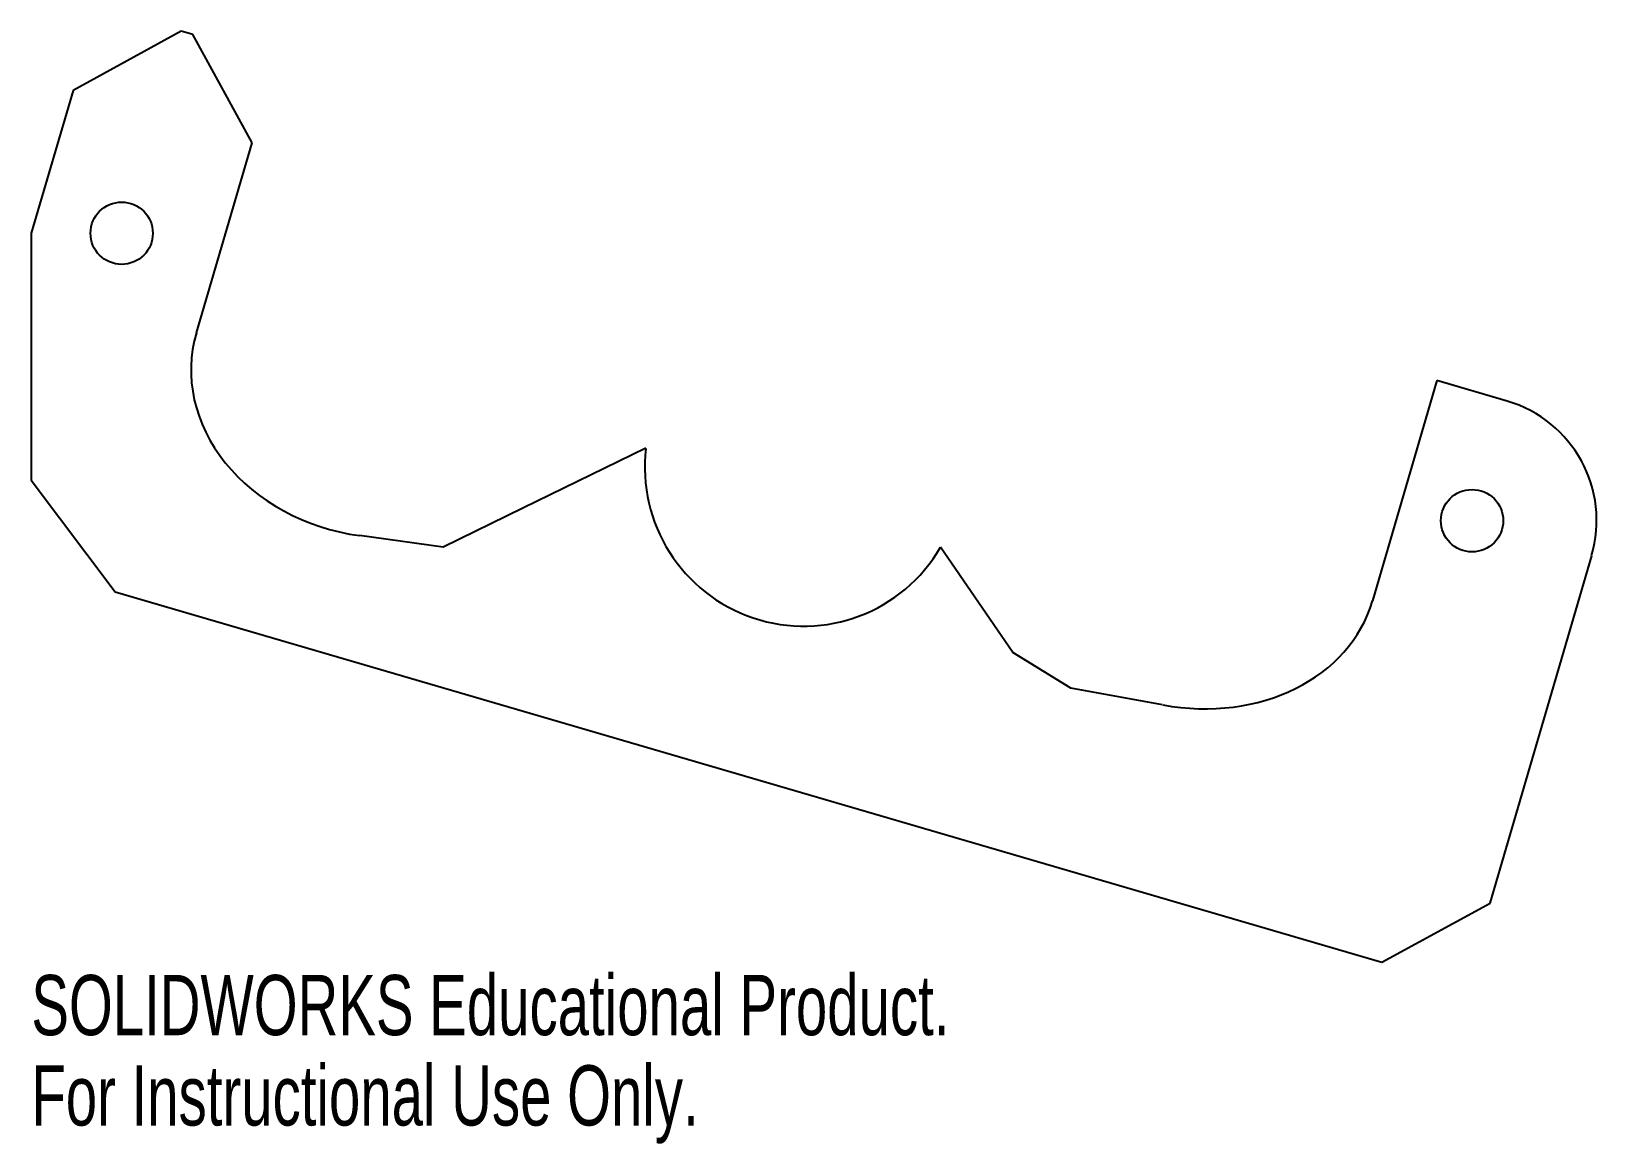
# Model space of a CAD drawing. Header units: millimetres. Extents: x 1371 to 1496, y 172 to 262.
import ezdxf

# ---------------------------------------------------------------- set-up
doc = ezdxf.new("R2010")
doc.units = ezdxf.units.MM
doc.styles.add('SLDTEXTSTYLE0', font='TXT', dxfattribs={"width": 0.7})

msp = doc.modelspace()

# ---------------------------------------------------------------- linework, layer by layer
at = {"color": 7, "linetype": 'Continuous', "lineweight": 25}
for p, q in [((1382.64, 261.72), (1373.96, 256.96)), ((1383.56, 261.45), (1382.64, 261.72)), ((1388.32, 252.76), (1383.56, 261.45)), ((1373.96, 256.96), (1370.61, 245.51)), ((1383.86, 237.51), (1388.32, 252.76)), ((1370.61, 245.51), (1370.61, 225.7)), ((1483.41, 233.68), (1478.23, 216)), ((1489.04, 232.04), (1483.41, 233.68)), ((1419.93, 228.25), (1410.06, 223.44)), ((1370.61, 225.7), (1377.33, 216.74)), ((1410.06, 223.44), (1403.67, 220.31)), ((1403.67, 220.31), (1396.95, 221.24)), ((1449.37, 211.86), (1443.57, 220.31)), ((1487.68, 191.75), (1495.83, 219.63)), ((1377.33, 216.74), (1478.99, 187)), ((1454.03, 209), (1449.37, 211.86)), ((1461.4, 207.65), (1454.03, 209)), ((1478.99, 187), (1487.68, 191.75))]:
    msp.add_line(p, q, dxfattribs=at)
for centre in [(1377.86, 245.51), (1486.23, 222.44)]:
    msp.add_circle(centre, 2.5, dxfattribs=at)
msp.add_arc((1486.23, 222.44), 10, 343.6958, 73.6958, dxfattribs=at)
for centre, major_axis, ratio, start_param, end_param in [((1398.6, 233.83), (15.05, -2.32), 0.833925, 3.031393, 4.730626), ((1432.56, 226.69), (-9.45, 8.53), 0.997433, 0.612894, 3.351519), ((1463.21, 220.25), (15.1, -3.98), 0.813281, 4.806506, 6.261395)]:
    msp.add_ellipse(centre, major_axis=major_axis, ratio=ratio, start_param=start_param, end_param=end_param, dxfattribs=at)

# ---------------------------------------------------------------- texts
at = {"color": 7, "linetype": 'Continuous', "char_height": 4.8336, "attachment_point": 1, "style": 'SLDTEXTSTYLE0'}
for s, insert in [('SOLIDWORKS Educational Product.', (1370.61, 185.98)), ('For Instructional Use Only.', (1370.61, 178.73))]:
    msp.add_mtext(s, dxfattribs=dict(at, insert=insert))

doc.saveas('drawing.dxf')
